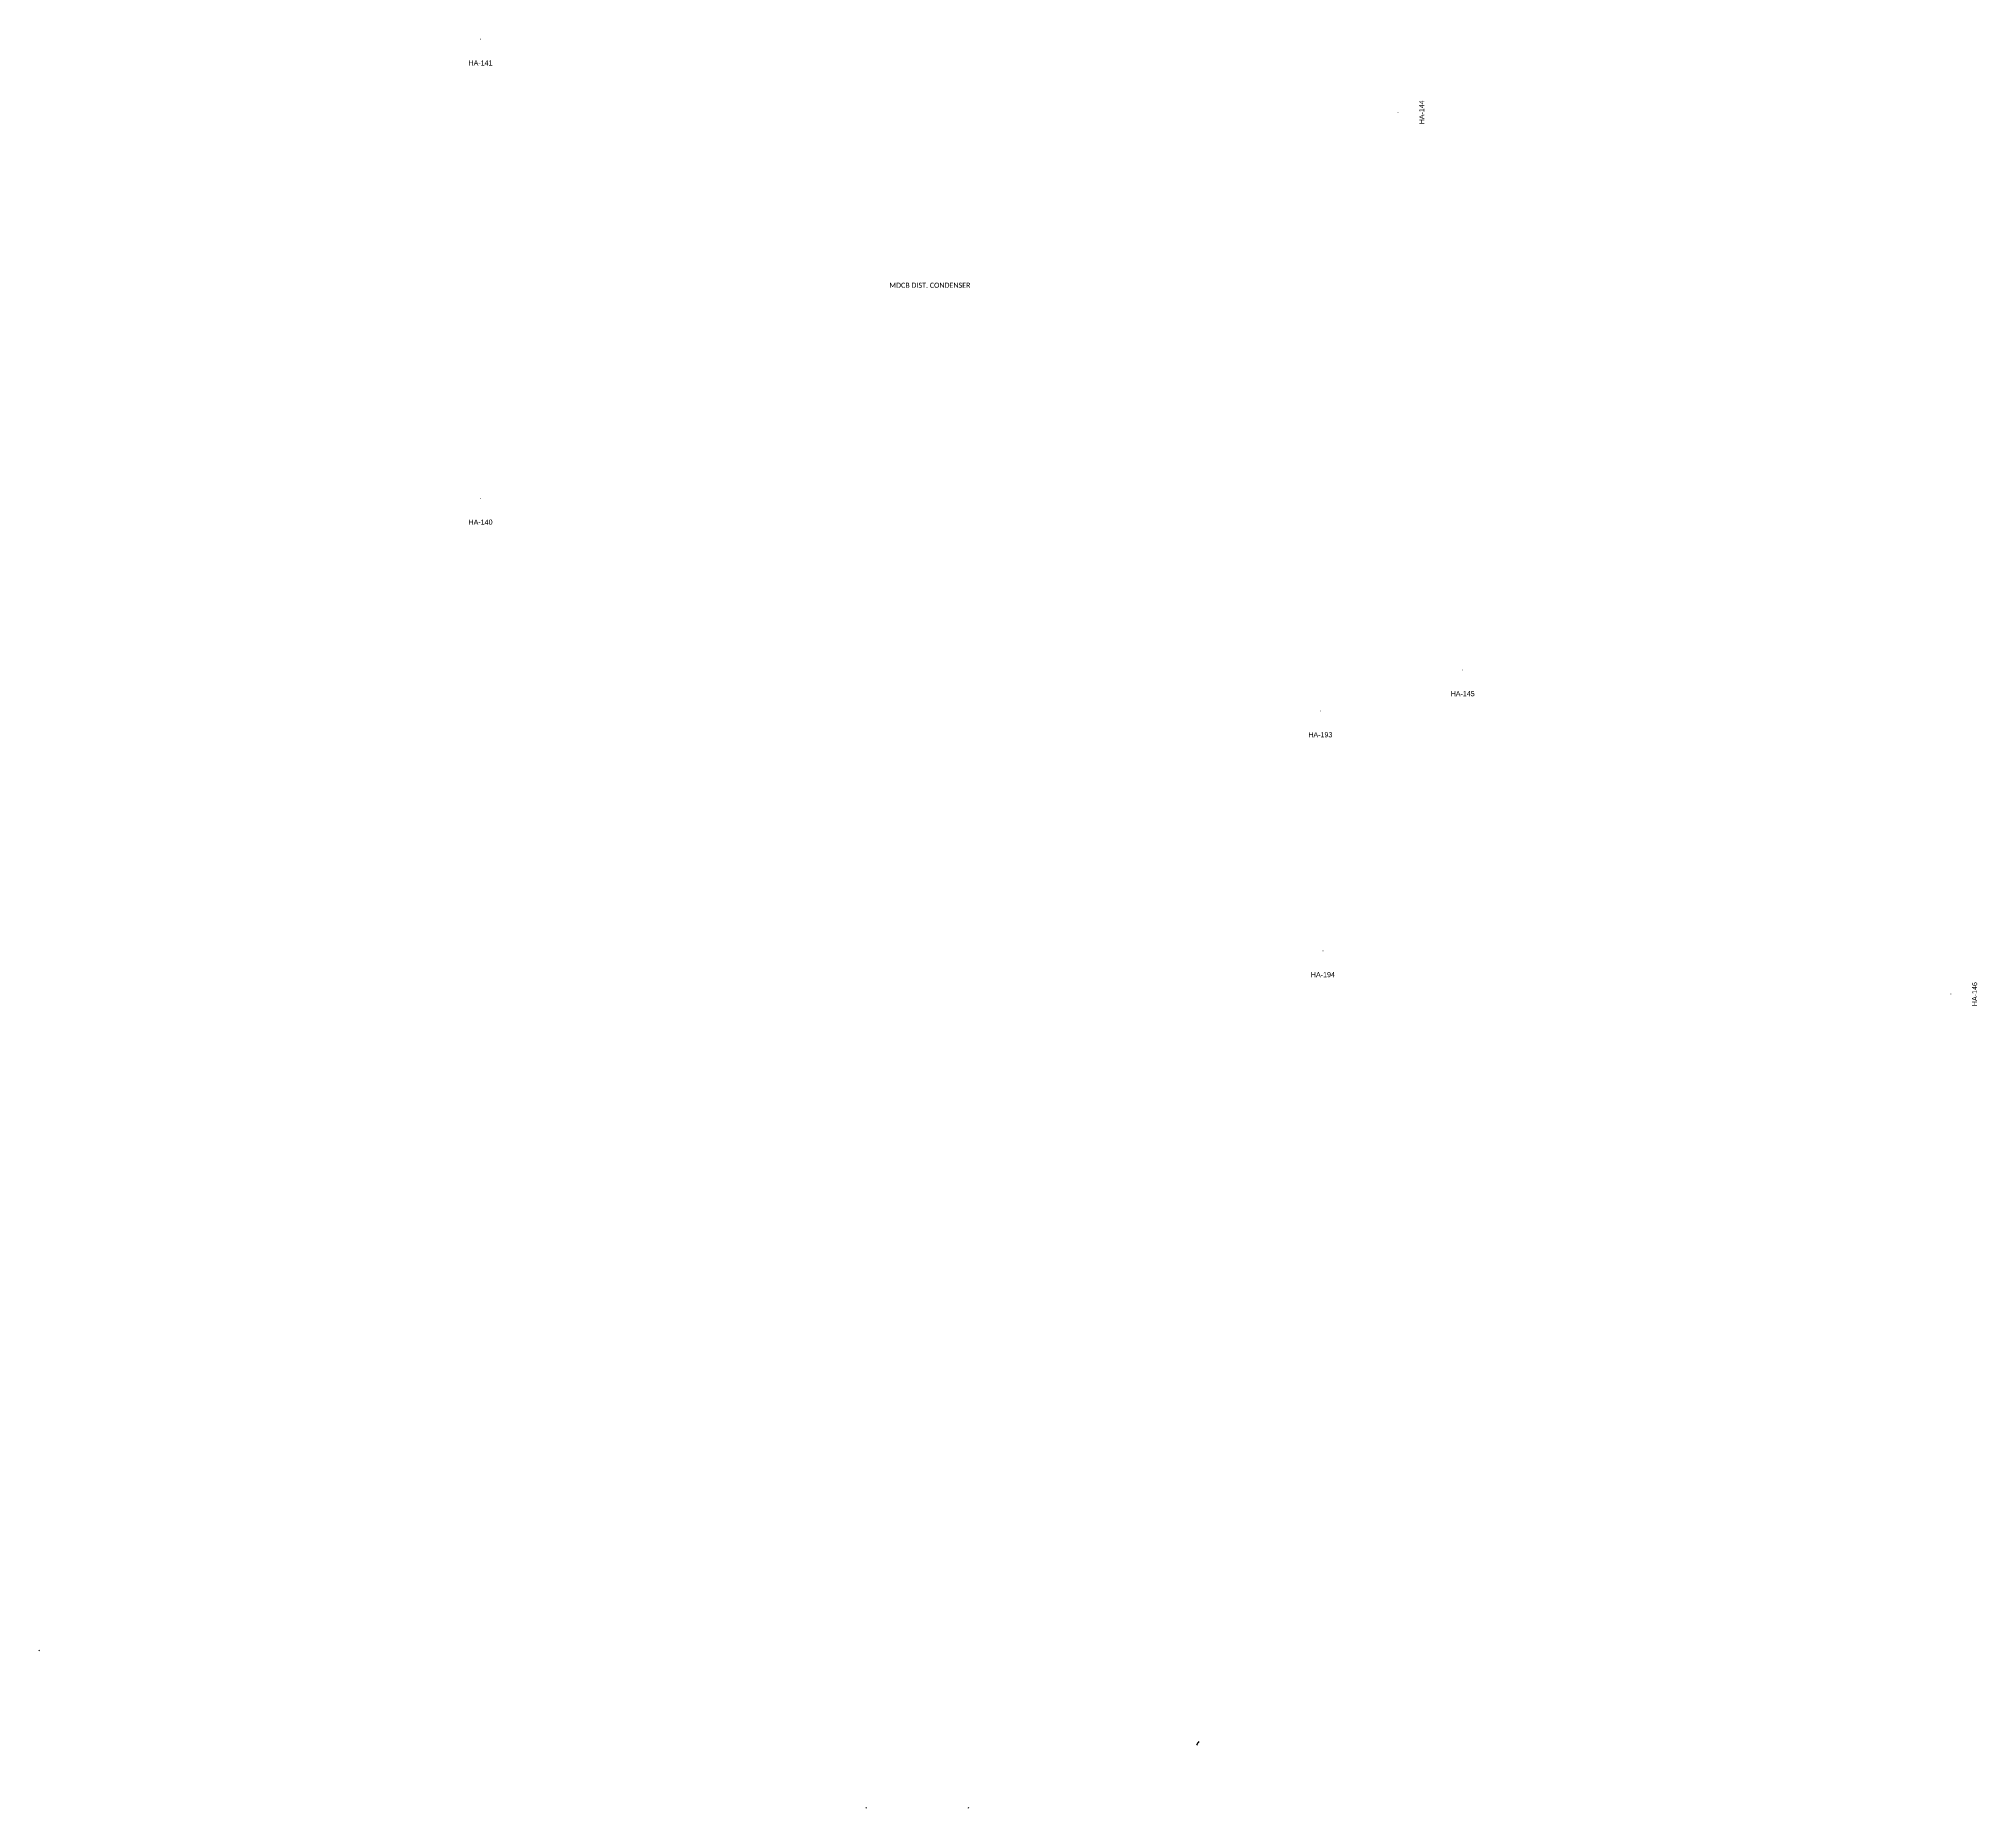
# Model space of a CAD drawing. Header units: millimetres. Extents: x -1662 to 3180, y -1452 to 1085.
# Drawn here: x -211 to 733, y 154 to 1015 of the extents above; entities that cross this region are included whole.
import ezdxf
from ezdxf.enums import TextEntityAlignment as Align

# ---------------------------------------------------------------- set-up
doc = ezdxf.new("R2010")
doc.units = ezdxf.units.MM
doc.layers.add('Text', color=7, linetype='Continuous')

# ---------------------------------------------------------------- blocks, each defined once
blk = doc.blocks.new('Valve Label_block')
at = {"color": 0, "linetype": 'ByBlock', "lineweight": -2}
blk.add_attdef('#(TargetObject.Size)', text='', height=0.1, dxfattribs=at).set_placement((0, 0.1875), align=Align.BOTTOM_CENTER)
blk.add_attdef('#(TargetObject.Tag)', text='', height=0.1, dxfattribs=at).set_placement((0, -0.1875), align=Align.TOP_CENTER)

msp = doc.modelspace()

# ---------------------------------------------------------------- linework, layer by layer
for centre, radius, start, end in [((-233.3, 205.94), 33.41, 46.57349, 47.4949), ((389.52, 161.81), 43.04, 145.63478, 148.45105), ((217.14, 167.51), 28.63, 208.33086, 209.01885), ((216.81, 167.51), 28.63, 330.98115, 331.63968)]:
    msp.add_arc(centre, radius, start, end)

# ---------------------------------------------------------------- block references
at = {"layer": 'Text', "xscale": 25, "yscale": 25, "zscale": 25}
for p, values in [((4.32, 1009.14), {'#(TargetObject.Size)': '.', '#(TargetObject.Tag)': 'HA-141'}), ((4.32, 785.62), {'#(TargetObject.Size)': '.', '#(TargetObject.Tag)': 'HA-140'}), ((482.43, 702.09), {'#(TargetObject.Size)': '.', '#(TargetObject.Tag)': 'HA-145'}), ((413.14, 682.12), {'#(TargetObject.Size)': '.', '#(TargetObject.Tag)': 'HA-193'}), ((414.39, 565.33), {'#(TargetObject.Size)': '.', '#(TargetObject.Tag)': 'HA-194'})]:
    msp.add_blockref('Valve Label_block', p, dxfattribs=at).add_auto_attribs(values)
at = {"layer": 'Text', "xscale": 25, "yscale": 25, "zscale": 25, "rotation": 90}
for p, values in [((456.57, 979.16), {'#(TargetObject.Size)': '.', '#(TargetObject.Tag)': 'HA-144'}), ((725.7, 549.92), {'#(TargetObject.Size)': '.', '#(TargetObject.Tag)': 'HA-146'})]:
    msp.add_blockref('Valve Label_block', p, dxfattribs=at).add_auto_attribs(values)

# ---------------------------------------------------------------- texts
at = {"insert": (203.3, 896.24), "char_height": 2.5, "attachment_point": 1}
msp.add_mtext_dynamic_manual_height_columns('{\\fCalibri|b0|i0|c0|p34;MDCB DIST. CONDENSER}', width=151.9856, gutter_width=12.5, heights=[0], dxfattribs=at)

doc.saveas('drawing.dxf')
